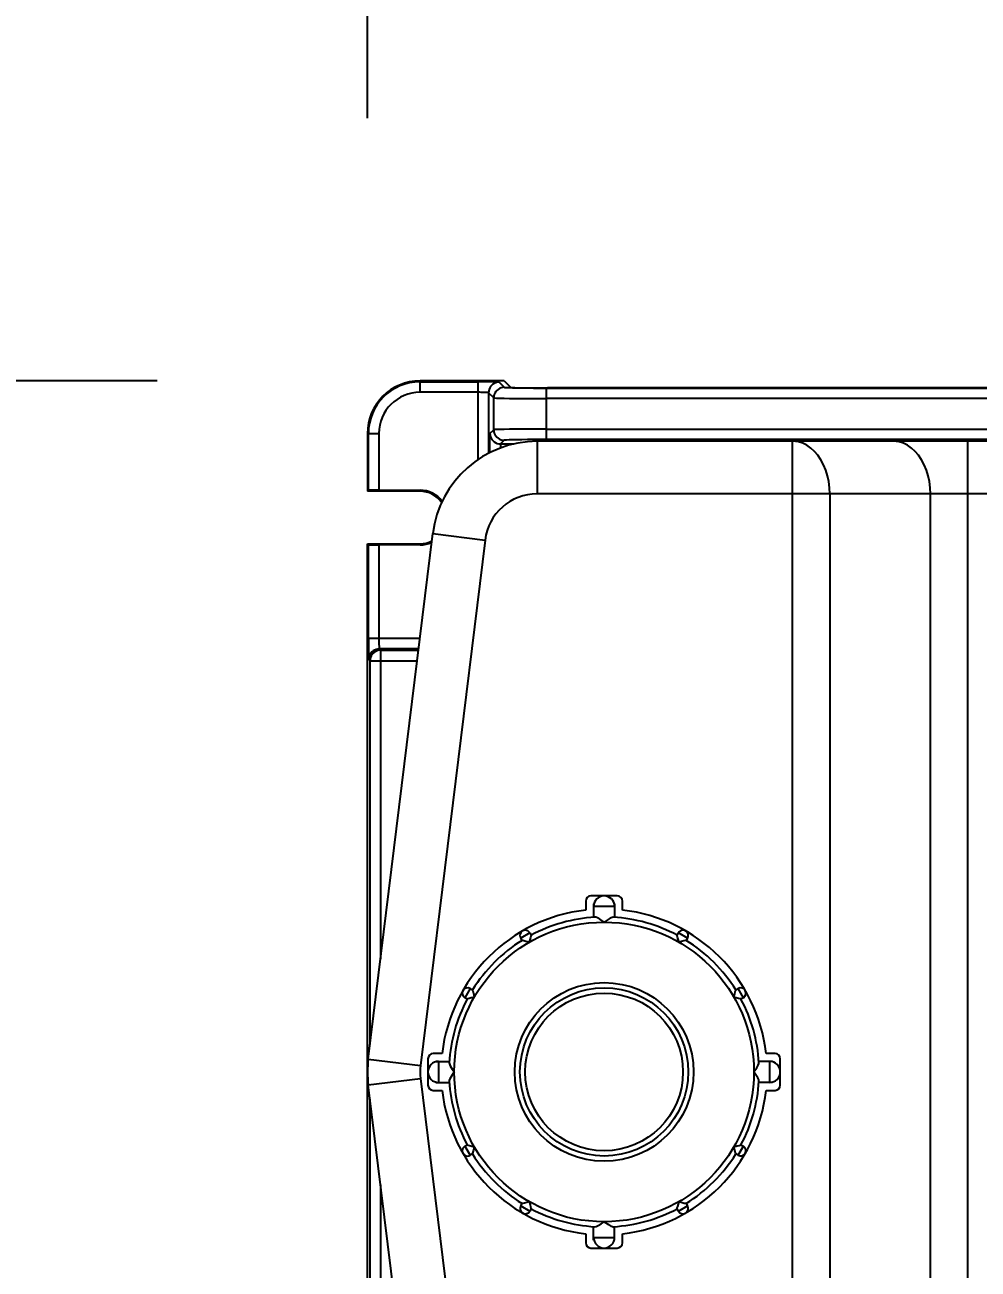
# Model space of a CAD drawing. Extents: x -9877 to -4419, y 2249 to 6216.
# Drawn here: x -6715.5 to -6534.2, y 4199.6 to 4436.4 of the extents above; entities that cross this region are included whole.
import ezdxf
from ezdxf.enums import TextEntityAlignment as Align

# ---------------------------------------------------------------- set-up
doc = ezdxf.new("R2010")
doc.units = 0
doc.layers.get('0').update_dxf_attribs({"linetype": 'CONTINUOUS'})
doc.layers.get('DEFPOINTS').update_dxf_attribs({"linetype": 'CONTINUOUS'})
doc.layers.add('LY_1', color=7, linetype='CONTINUOUS')
doc.styles.add('MX_DIMTXSTY_2', font='txt.shx', dxfattribs={"width": 1.05, "bigfont": 'extfont.shx'})
doc.styles.add('MX_NOTE_STANDARD', font='txt.shx', dxfattribs={"bigfont": 'extfont.shx'})
doc.dimstyles.new('MXDIMSTYLE', dxfattribs={"dimscale": 50, "dimtxt": 4, "dimasz": 2.5, "dimexe": 1.8, "dimexo": 1, "dimgap": 1, "dimtad": 1, "dimblk1": 'OPEN30', "dimblk2": 'OPEN30', "dimsah": 1, "dimcen": 2.5, "dimazin": 3, "dimtfac": 1, "dimtmove": 0, "dimatfit": 3})

# ---------------------------------------------------------------- blocks, each defined once
blk = doc.blocks.new('_OPEN30')
at = {"color": 0, "linetype": 'BYBLOCK'}
for p, q in [((-1, 0.267949), (0, 0)), ((0, 0), (-1, -0.267949)), ((0, 0), (-1, 0))]:
    blk.add_line(p, q, dxfattribs=at)
blk = doc.blocks.new('*D4')
at = {"color": 110, "linetype": 'CONTINUOUS'}
for p, q in [((-6690.324034, 4368.620295), (-7024.3305, 4368.620295)), ((-6980.622312, 4034.620295), (-6980.622312, 4368.620295)), ((-6690.324034, 4034.620295), (-7024.3305, 4034.620295))]:
    blk.add_line(p, q, dxfattribs=at)
at = {"layer": 'DEFPOINTS', "color": 0, "linetype": 'CONTINUOUS'}
for p in [(-6980.622312, 4368.620295), (-6640.324034, 4368.620295), (-6640.324034, 4034.620295)]:
    blk.add_point(p, dxfattribs=at)
at = {"color": 110, "linetype": 'CONTINUOUS', "xscale": 83.100003, "yscale": 83.100003, "zscale": 83.100003}
for p, rotation in [((-6980.622312, 4368.620295), 90), ((-6980.622312, 4034.620295), 270)]:
    blk.add_blockref('_OPEN30', p, dxfattribs=dict(at, rotation=rotation))
at = {"color": 110, "linetype": 'CONTINUOUS', "style": 'MX_NOTE_STANDARD'}
blk.add_text('335', height=100, rotation=90, dxfattribs=at).set_placement((-7080.622312, 4068.286962), align=Align.MIDDLE_LEFT)
blk = doc.blocks.new('*D5')
at = {"color": 110, "linetype": 'CONTINUOUS'}
for p, q in [((-6650.324021, 4418.620292), (-6650.324021, 4726.214634)), ((-6300.324021, 4408.620292), (-6300.324021, 4726.214634)), ((-6650.324021, 4688.109397), (-6300.324021, 4688.109397))]:
    blk.add_line(p, q, dxfattribs=at)
at = {"layer": 'DEFPOINTS', "color": 0, "linetype": 'CONTINUOUS'}
for p in [(-6300.324021, 4688.109397), (-6650.324021, 4368.620292), (-6300.324021, 4358.620292)]:
    blk.add_point(p, dxfattribs=at)
at = {"color": 110, "linetype": 'CONTINUOUS', "xscale": 83.100003, "yscale": 83.100003, "zscale": 83.100003, "rotation": 180}
blk.add_blockref('_OPEN30', (-6650.324021, 4688.109397), dxfattribs=at)
at = {"color": 110, "linetype": 'CONTINUOUS', "xscale": 83.100003, "yscale": 83.100003, "zscale": 83.100003}
blk.add_blockref('_OPEN30', (-6300.324021, 4688.109397), dxfattribs=at)
at = {"color": 110, "linetype": 'CONTINUOUS', "style": 'MX_DIMTXSTY_2', "width": 1.008403}
blk.add_text('350', height=100, dxfattribs=at).set_placement((-6608.517298, 4788.109397), align=Align.MIDDLE_LEFT)

msp = doc.modelspace()

# ---------------------------------------------------------------- linework, layer by layer
at = {"layer": 'LY_1', "color": 110, "linetype": 'CONTINUOUS'}
for p, q in [((-6624.324021, 4368.620295), (-6640.324021, 4368.620295)), ((-6640.324021, 4366.44544), (-6640.324021, 4368.620295)), ((-6640.324021, 4368.445136), (-6629.289415, 4368.445136)), ((-6629.289415, 4353.660423), (-6629.289415, 4368.445136)), ((-6625.290024, 4368.376534), (-6624.308885, 4367.395395)), ((-6624.324021, 4368.620295), (-6623.100034, 4367.396309)), ((-6629.289415, 4366.44544), (-6640.324021, 4366.44544)), ((-6626.30858, 4365.395699), (-6627.28972, 4366.376838)), ((-6627.28972, 4366.376838), (-6627.28972, 4354.855729)), ((-6616.310104, 4367.258191), (-6334.337938, 4367.258191)), ((-6616.310104, 4357.458748), (-6616.310104, 4367.258191)), ((-6334.546941, 4367.276255), (-6616.1011, 4367.276255)), ((-6626.30858, 4359.32124), (-6626.30858, 4365.395699)), ((-6334.337938, 4365.258496), (-6616.310104, 4365.258496)), ((-6627.04413, 4358.58569), (-6626.30858, 4359.32124)), ((-6616.310104, 4359.458443), (-6334.337938, 4359.458443)), ((-6650.324021, 4358.620295), (-6648.149165, 4358.620295)), ((-6650.324021, 4358.620295), (-6650.324021, 4347.620295)), ((-6650.148861, 4347.795455), (-6650.148861, 4358.620295)), ((-6648.149165, 4358.620295), (-6648.149165, 4347.829756)), ((-6627.04413, 4354.981589), (-6627.04413, 4358.58569)), ((-6625.044435, 4356.62059), (-6625.044435, 4355.855711)), ((-6624.308885, 4357.321544), (-6625.010134, 4356.620295)), ((-6625.010134, 4356.620295), (-6622.489662, 4356.620295)), ((-6332.602477, 4357.120295), (-6618.045565, 4357.120295)), ((-6618.045565, 4357.120295), (-6618.045565, 4347.120295)), ((-6334.337938, 4357.458748), (-6616.310104, 4357.458748)), ((-6569.466156, 4130.120295), (-6569.466156, 4357.120295)), ((-6568.496041, 4357.120295), (-6568.324021, 4357.292315)), ((-6567.824021, 4357.321261), (-6567.824021, 4357.120295)), ((-6562.824021, 4357.120295), (-6562.824021, 4357.321261)), ((-6562.324021, 4357.292315), (-6562.152001, 4357.120295)), ((-6536.181885, 4130.120295), (-6536.181885, 4357.120295)), ((-6650.324021, 4347.620295), (-6650.148861, 4347.795455)), ((-6640.324021, 4347.620295), (-6650.324021, 4347.620295)), ((-6648.149165, 4347.829756), (-6640.324021, 4347.829756)), ((-6640.324021, 4347.829756), (-6640.324021, 4347.620295)), ((-6332.602477, 4347.120295), (-6618.045565, 4347.120295)), ((-6562.395088, 4347.120295), (-6562.395088, 4140.120295)), ((-6543.252953, 4140.120295), (-6543.252953, 4347.120295)), ((-6650.324021, 4072.620295), (-6650.324021, 4337.620295)), ((-6650.324021, 4337.620295), (-6650.148861, 4337.445136)), ((-6650.324021, 4337.620295), (-6640.324021, 4337.620295)), ((-6650.174944, 4239.557682), (-6637.896488, 4339.557682)), ((-6640.324021, 4337.620295), (-6640.324021, 4337.410835)), ((-6627.971026, 4338.338989), (-6640.249482, 4238.338989)), ((-6637.896488, 4339.557682), (-6627.971026, 4338.338989)), ((-6650.148861, 4319.61999), (-6650.148861, 4337.445136)), ((-6648.149165, 4337.410835), (-6648.149165, 4319.61999)), ((-6640.324021, 4337.410835), (-6648.149165, 4337.410835)), ((-6640.344528, 4319.61999), (-6650.148861, 4319.61999)), ((-6648.080564, 4317.620294), (-6647.834974, 4317.374705)), ((-6640.59006, 4317.620294), (-6648.080564, 4317.620294)), ((-6647.834974, 4317.374705), (-6647.834974, 4258.615205)), ((-6647.834974, 4317.374705), (-6640.620215, 4317.374705)), ((-6649.83467, 4315.37501), (-6650.080259, 4315.620599)), ((-6649.83467, 4242.328993), (-6649.83467, 4315.37501)), ((-6649.83467, 4315.37501), (-6640.865746, 4315.37501)), ((-6608.824021, 4269.620295), (-6608.824021, 4267.922081)), ((-6602.824021, 4270.620295), (-6607.824021, 4270.620295)), ((-6607.260512, 4269.120295), (-6607.324021, 4269.120295)), ((-6607.324021, 4269.120295), (-6607.32401, 4266.552413)), ((-6603.324021, 4269.120295), (-6603.387529, 4269.120295)), ((-6603.324021, 4269.120295), (-6603.324021, 4266.552421)), ((-6601.824021, 4267.922081), (-6601.824021, 4269.620295)), ((-6603.324021, 4268.620295), (-6607.324021, 4268.620295)), ((-6607.324019, 4268.620288), (-6607.32401, 4266.552421)), ((-6619.457995, 4263.601058), (-6621.190046, 4262.601058)), ((-6620.931569, 4262.153362), (-6621.190046, 4262.601058)), ((-6619.457995, 4263.601058), (-6619.199518, 4263.153362)), ((-6591.448523, 4263.153362), (-6591.190046, 4263.601058)), ((-6589.457995, 4262.601058), (-6591.190046, 4263.601058)), ((-6589.457995, 4262.601058), (-6589.716472, 4262.153362)), ((-6630.804783, 4252.986321), (-6631.804783, 4251.25427)), ((-6630.804783, 4252.986321), (-6630.357087, 4252.727844)), ((-6580.290954, 4252.727844), (-6579.843258, 4252.986321)), ((-6578.843258, 4251.25427), (-6579.843258, 4252.986321)), ((-6631.357087, 4250.995793), (-6631.804783, 4251.25427)), ((-6578.843258, 4251.25427), (-6579.290954, 4250.995793)), ((-6636.125806, 4240.620295), (-6637.824021, 4240.620295)), ((-6572.824021, 4240.620295), (-6574.522235, 4240.620295)), ((-6650.174944, 4239.557682), (-6640.249482, 4238.338989)), ((-6638.824021, 4239.620295), (-6638.824021, 4234.620295)), ((-6637.324021, 4239.120295), (-6634.756146, 4239.120295)), ((-6637.324021, 4239.120295), (-6637.324021, 4239.056787)), ((-6636.824021, 4239.120295), (-6636.824021, 4235.120295)), ((-6573.324021, 4239.120295), (-6575.891903, 4239.120285)), ((-6573.824028, 4239.120294), (-6575.891895, 4239.120285)), ((-6573.824021, 4235.120295), (-6573.824021, 4239.120295)), ((-6573.324021, 4239.056787), (-6573.324021, 4239.120295)), ((-6571.824021, 4234.620295), (-6571.824021, 4239.620295)), ((-6650.174944, 4234.682909), (-6640.249482, 4235.901602)), ((-6640.249482, 4235.901602), (-6629.567225, 4148.901602)), ((-6639.492687, 4147.682909), (-6650.174944, 4234.682909)), ((-6637.824021, 4233.620295), (-6636.125806, 4233.620295)), ((-6637.324021, 4235.183804), (-6637.324021, 4235.120295)), ((-6637.324021, 4235.120295), (-6634.756138, 4235.120306)), ((-6636.824013, 4235.120297), (-6634.756146, 4235.120306)), ((-6573.324021, 4235.120295), (-6575.891895, 4235.120295)), ((-6574.522235, 4233.620295), (-6572.824021, 4233.620295)), ((-6573.324021, 4235.120295), (-6573.324021, 4235.183804)), ((-6649.83467, 4126.900186), (-6649.83467, 4231.911598)), ((-6631.804783, 4222.986321), (-6631.357087, 4223.244798)), ((-6631.804783, 4222.986321), (-6630.804783, 4221.25427)), ((-6630.357087, 4221.512747), (-6630.804783, 4221.25427)), ((-6579.843258, 4221.25427), (-6580.290954, 4221.512747)), ((-6579.843258, 4221.25427), (-6578.843258, 4222.986321)), ((-6579.290954, 4223.244798), (-6578.843258, 4222.986321)), ((-6647.834974, 4215.625386), (-6647.834974, 4126.934487)), ((-6621.190046, 4211.639533), (-6620.931569, 4212.087229)), ((-6589.716472, 4212.087229), (-6589.457995, 4211.639533)), ((-6621.190046, 4211.639533), (-6619.457995, 4210.639533)), ((-6619.199518, 4211.087229), (-6619.457995, 4210.639533)), ((-6591.190046, 4210.639533), (-6591.448523, 4211.087229)), ((-6591.190046, 4210.639533), (-6589.457995, 4211.639533)), ((-6607.324021, 4205.120295), (-6607.324021, 4207.68817)), ((-6603.324021, 4205.120295), (-6603.324031, 4207.688178)), ((-6603.324023, 4205.620303), (-6603.324031, 4207.68817)), ((-6608.824021, 4206.31851), (-6608.824021, 4204.620295)), ((-6607.324021, 4205.620295), (-6603.324021, 4205.620295)), ((-6607.324021, 4205.120295), (-6607.260512, 4205.120295)), ((-6603.387529, 4205.120295), (-6603.324021, 4205.120295)), ((-6601.824021, 4204.620295), (-6601.824021, 4206.31851)), ((-6607.824021, 4203.620295), (-6602.824021, 4203.620295))]:
    msp.add_line(p, q, dxfattribs=at)
for points in [[(-6625.290024, 4368.376534), (-6625.348978, 4368.387319), (-6625.502818, 4368.397816), (-6625.747841, 4368.407771), (-6626.078145, 4368.416944), (-6626.485778, 4368.425115), (-6626.960923, 4368.432086), (-6627.492139, 4368.437691), (-6628.066634, 4368.441793), (-6628.670574, 4368.444295), (-6629.289415, 4368.445136)], [(-6625.290024, 4368.376534), (-6625.602785, 4368.351829), (-6625.907848, 4368.278511), (-6626.197704, 4368.158387), (-6626.465219, 4367.994411), (-6626.703807, 4367.790621), (-6626.907597, 4367.552033), (-6627.071572, 4367.284518), (-6627.191697, 4366.994662), (-6627.265014, 4366.6896), (-6627.28972, 4366.376838)], [(-6627.28972, 4366.376838), (-6627.319196, 4366.387624), (-6627.396117, 4366.398121), (-6627.518628, 4366.408075), (-6627.68378, 4366.417248), (-6627.887597, 4366.425419), (-6628.125169, 4366.432391), (-6628.390777, 4366.437995), (-6628.678025, 4366.442098), (-6628.979994, 4366.4446), (-6629.289415, 4366.44544)], [(-6624.308885, 4367.395395), (-6624.621646, 4367.370689), (-6624.926709, 4367.297372), (-6625.216565, 4367.177247), (-6625.48408, 4367.013272), (-6625.722668, 4366.809482), (-6625.926458, 4366.570894), (-6626.090433, 4366.303379), (-6626.210558, 4366.013523), (-6626.283875, 4365.70846), (-6626.30858, 4365.395699), (-6626.30858, 4365.395699)], [(-6624.308885, 4367.395395), (-6624.190978, 4367.373823), (-6623.883298, 4367.35283), (-6623.393253, 4367.332921), (-6622.732643, 4367.314575), (-6621.917378, 4367.298233), (-6620.967087, 4367.28429), (-6619.904656, 4367.273081), (-6618.755666, 4367.264876), (-6617.547787, 4367.259872), (-6616.310104, 4367.258191)], [(-6623.100034, 4367.396309), (-6622.996865, 4367.377434), (-6622.727645, 4367.359065), (-6622.298855, 4367.341644), (-6621.720822, 4367.325591), (-6621.007465, 4367.311292), (-6620.175961, 4367.299092), (-6619.246333, 4367.289284), (-6618.240967, 4367.282105), (-6617.184072, 4367.277727), (-6616.1011, 4367.276255)], [(-6626.30858, 4365.395699), (-6626.161197, 4365.374128), (-6625.776596, 4365.353135), (-6625.16404, 4365.333225), (-6624.338278, 4365.314879), (-6623.319196, 4365.298538), (-6622.131333, 4365.284594), (-6620.803294, 4365.273385), (-6619.367057, 4365.26518), (-6617.857207, 4365.260177), (-6616.310104, 4365.258496)], [(-6616.310104, 4359.458443), (-6617.857207, 4359.456762), (-6619.367057, 4359.451759), (-6620.803294, 4359.443554), (-6622.131333, 4359.432345), (-6623.319196, 4359.418401), (-6624.338278, 4359.40206), (-6625.16404, 4359.383714), (-6625.776596, 4359.363804), (-6626.161197, 4359.342811), (-6626.30858, 4359.32124)], [(-6626.30858, 4359.32124), (-6626.283875, 4359.008479), (-6626.210558, 4358.703416), (-6626.090433, 4358.41356), (-6625.926458, 4358.146045), (-6625.722668, 4357.907457), (-6625.48408, 4357.703667), (-6625.216565, 4357.539692), (-6624.926709, 4357.419567), (-6624.621646, 4357.34625), (-6624.308885, 4357.321544)], [(-6627.04413, 4358.58569), (-6627.014654, 4358.281622), (-6626.937733, 4357.984877), (-6626.815222, 4357.702599), (-6626.65007, 4357.441586), (-6626.446253, 4357.208123), (-6626.208681, 4357.007833), (-6625.943073, 4356.845538), (-6625.655826, 4356.725146), (-6625.353856, 4356.649556), (-6625.044435, 4356.62059), (-6625.044435, 4356.62059)], [(-6625.044435, 4356.62059), (-6625.027285, 4356.620369), (-6625.010134, 4356.620295)], [(-6616.310104, 4357.458748), (-6617.547787, 4357.457067), (-6618.755666, 4357.452063), (-6619.904656, 4357.443858), (-6620.967087, 4357.432649), (-6621.917378, 4357.418706), (-6622.732643, 4357.402364), (-6623.393253, 4357.384018), (-6623.883298, 4357.364109), (-6624.190978, 4357.343116), (-6624.308885, 4357.321544)], [(-6562.395088, 4347.120295), (-6562.444102, 4348.295669), (-6562.590463, 4349.454749), (-6562.832142, 4350.581466), (-6563.165789, 4351.6602), (-6563.586778, 4352.675998), (-6564.089274, 4353.614776), (-6564.66631, 4354.463521), (-6565.309887, 4355.210465), (-6566.011082, 4355.845256), (-6566.760176, 4356.359091), (-6567.546782, 4356.744848), (-6568.359998, 4356.997179), (-6568.911367, 4357.089469), (-6569.466156, 4357.120295)], [(-6562.324021, 4357.292315), (-6562.354556, 4357.299768), (-6562.445542, 4357.307068), (-6562.595125, 4357.314069), (-6562.80026, 4357.320626), (-6563.056772, 4357.326607), (-6563.359438, 4357.33189), (-6563.702098, 4357.336368), (-6564.077776, 4357.339949), (-6564.478823, 4357.34256), (-6564.897076, 4357.344148), (-6565.324021, 4357.344681), (-6565.750965, 4357.344148), (-6566.169218, 4357.34256), (-6566.570266, 4357.339949), (-6566.945943, 4357.336368), (-6567.288603, 4357.33189), (-6567.591269, 4357.326607), (-6567.847781, 4357.320626), (-6568.052917, 4357.314069), (-6568.2025, 4357.307068), (-6568.293485, 4357.299768), (-6568.324021, 4357.292315)], [(-6543.252953, 4347.120295), (-6543.301966, 4348.295669), (-6543.448327, 4349.454749), (-6543.690006, 4350.581466), (-6544.023653, 4351.6602), (-6544.444643, 4352.675998), (-6544.947138, 4353.614776), (-6545.524174, 4354.463521), (-6546.167751, 4355.210465), (-6546.868947, 4355.845256), (-6547.61804, 4356.359091), (-6548.404647, 4356.744848), (-6549.217862, 4356.997179), (-6549.769231, 4357.089469), (-6550.324021, 4357.120295)], [(-6648.149165, 4347.829756), (-6648.458586, 4347.829336), (-6648.760556, 4347.828085), (-6649.047803, 4347.826034), (-6649.313411, 4347.823232), (-6649.550984, 4347.819746), (-6649.7548, 4347.81566), (-6649.919953, 4347.811074), (-6650.042464, 4347.806096), (-6650.119384, 4347.800848), (-6650.148861, 4347.795455)], [(-6650.148861, 4337.445136), (-6650.119384, 4337.439743), (-6650.042464, 4337.434494), (-6649.919953, 4337.429517), (-6649.7548, 4337.424931), (-6649.550984, 4337.420845), (-6649.313411, 4337.417359), (-6649.047803, 4337.414557), (-6648.760556, 4337.412506), (-6648.458586, 4337.411255), (-6648.149165, 4337.410835)], [(-6650.148861, 4319.61999), (-6650.14802, 4319.001148), (-6650.145518, 4318.397209), (-6650.141416, 4317.822714), (-6650.135811, 4317.291498), (-6650.12884, 4316.816353), (-6650.120669, 4316.40872), (-6650.111496, 4316.078415), (-6650.101541, 4315.833393), (-6650.091045, 4315.679552), (-6650.080259, 4315.620599)], [(-6648.149165, 4319.61999), (-6648.148325, 4319.310569), (-6648.145823, 4319.008599), (-6648.14172, 4318.721352), (-6648.136116, 4318.455744), (-6648.129144, 4318.218171), (-6648.120974, 4318.014355), (-6648.1118, 4317.849203), (-6648.101846, 4317.726691), (-6648.091349, 4317.649771), (-6648.080564, 4317.620294), (-6648.080564, 4317.620294)], [(-6648.080564, 4317.620294), (-6648.393325, 4317.595589), (-6648.698388, 4317.522272), (-6648.988243, 4317.402147), (-6649.255758, 4317.238172), (-6649.494346, 4317.034382), (-6649.698136, 4316.795793), (-6649.862112, 4316.528279), (-6649.982236, 4316.238423), (-6650.055554, 4315.93336), (-6650.080259, 4315.620599)], [(-6647.834974, 4317.374705), (-6648.147735, 4317.35), (-6648.452798, 4317.276682), (-6648.742654, 4317.156558), (-6649.010169, 4316.992582), (-6649.248757, 4316.788792), (-6649.452547, 4316.550204), (-6649.616522, 4316.282689), (-6649.736647, 4315.992834), (-6649.809964, 4315.687771), (-6649.83467, 4315.37501)], [(-6605.324021, 4265.620295), (-6606.128694, 4266.165448), (-6606.610528, 4266.439263), (-6606.927488, 4266.557388), (-6607.056071, 4266.569404)], [(-6603.59197, 4266.569404), (-6603.803182, 4266.535301), (-6604.181262, 4266.365207), (-6604.770776, 4266.002288), (-6605.324021, 4265.620295)], [(-6619.574021, 4261.802019), (-6620.193016, 4261.965268), (-6620.573834, 4262.063148), (-6620.797921, 4262.119853), (-6620.907428, 4262.147327), (-6620.931569, 4262.153362)], [(-6619.199518, 4263.153362), (-6619.213062, 4263.105989), (-6619.249637, 4262.977531), (-6619.325023, 4262.710283), (-6619.450627, 4262.257232), (-6619.574021, 4261.802019)], [(-6591.074021, 4261.802019), (-6591.242141, 4262.41971), (-6591.347783, 4262.798448), (-6591.410718, 4263.020865), (-6591.441679, 4263.129437), (-6591.448523, 4263.153362)], [(-6589.716472, 4262.153362), (-6589.76427, 4262.141405), (-6589.893806, 4262.10885), (-6590.162943, 4262.040512), (-6590.618098, 4261.922764), (-6591.074021, 4261.802019)], [(-6630.357087, 4252.727844), (-6630.34513, 4252.680046), (-6630.312575, 4252.55051), (-6630.244237, 4252.281373), (-6630.126489, 4251.826218), (-6630.005745, 4251.370295)], [(-6580.642297, 4251.370295), (-6580.479048, 4251.989291), (-6580.381168, 4252.370109), (-6580.324463, 4252.594196), (-6580.29699, 4252.703702), (-6580.290954, 4252.727844)], [(-6630.005745, 4251.370295), (-6630.623435, 4251.202175), (-6631.002173, 4251.096533), (-6631.22459, 4251.033598), (-6631.333162, 4251.002637), (-6631.357087, 4250.995793)], [(-6579.290954, 4250.995793), (-6579.338327, 4251.009336), (-6579.466786, 4251.045911), (-6579.734034, 4251.121297), (-6580.187084, 4251.246901), (-6580.642297, 4251.370295)], [(-6634.773129, 4238.852346), (-6634.739026, 4238.641134), (-6634.568932, 4238.263054), (-6634.206014, 4237.67354), (-6633.824021, 4237.120295)], [(-6576.824021, 4237.120295), (-6576.278868, 4237.924969), (-6576.005053, 4238.406803), (-6575.886929, 4238.723762), (-6575.874912, 4238.852346)], [(-6633.824021, 4237.120295), (-6634.369174, 4236.315622), (-6634.642988, 4235.833788), (-6634.761113, 4235.516828), (-6634.773129, 4235.388245)], [(-6575.874912, 4235.388245), (-6575.909015, 4235.599457), (-6576.079109, 4235.977537), (-6576.442028, 4236.567051), (-6576.824021, 4237.120295)], [(-6631.357087, 4223.244798), (-6631.309714, 4223.231254), (-6631.181256, 4223.19468), (-6630.914008, 4223.119294), (-6630.460958, 4222.99369), (-6630.005745, 4222.870295)], [(-6630.005745, 4222.870295), (-6630.168993, 4222.2513), (-6630.266874, 4221.870482), (-6630.323579, 4221.646395), (-6630.351052, 4221.536889), (-6630.357087, 4221.512747)], [(-6580.642297, 4222.870295), (-6580.024606, 4223.038416), (-6579.645868, 4223.144058), (-6579.423451, 4223.206993), (-6579.314879, 4223.237954), (-6579.290954, 4223.244798)], [(-6580.290954, 4221.512747), (-6580.302911, 4221.560545), (-6580.335466, 4221.690081), (-6580.403804, 4221.959218), (-6580.521553, 4222.414372), (-6580.642297, 4222.870295)], [(-6620.931569, 4212.087229), (-6620.883771, 4212.099186), (-6620.754235, 4212.131741), (-6620.485099, 4212.200079), (-6620.029944, 4212.317827), (-6619.574021, 4212.438571)], [(-6619.574021, 4212.438571), (-6619.4059, 4211.820881), (-6619.300258, 4211.442143), (-6619.237323, 4211.219726), (-6619.206362, 4211.111154), (-6619.199518, 4211.087229)], [(-6591.448523, 4211.087229), (-6591.43498, 4211.134602), (-6591.398405, 4211.26306), (-6591.323019, 4211.530308), (-6591.197415, 4211.983359), (-6591.074021, 4212.438571)], [(-6591.074021, 4212.438571), (-6590.455025, 4212.275323), (-6590.074207, 4212.177443), (-6589.85012, 4212.120737), (-6589.740614, 4212.093264), (-6589.716472, 4212.087229)], [(-6607.056071, 4207.671187), (-6606.844859, 4207.70529), (-6606.466779, 4207.875384), (-6605.877265, 4208.238303), (-6605.324021, 4208.620295)], [(-6605.324021, 4208.620295), (-6604.519347, 4208.075143), (-6604.037514, 4207.801328), (-6603.720554, 4207.683203), (-6603.59197, 4207.671187)]]:
    msp.add_lwpolyline(points, dxfattribs=at)
for radius in [28.5, 17, 16, 15]:
    msp.add_circle((-6605.324021, 4237.120295), radius, dxfattribs=at)
for centre, radius, start, end in [((-6640.324021, 4358.620295), 10, 90, 180), ((-6640.324021, 4358.620295), 9.82484, 90, 180), ((-6640.324021, 4358.620295), 7.825145, 90, 180), ((-6618.045565, 4337.120295), 20, 90, 173), ((-6640.324021, 4342.620295), 5.209461, 36.121012, 90), ((-6640.324021, 4342.620295), 5, 34.790195, 90), ((-6618.045565, 4337.120295), 10, 90, 173), ((-6640.324021, 4342.620295), 5, 270, 296.816538), ((-6640.324021, 4342.620295), 5.209461, 270, 295.286854), ((-6607.824021, 4269.620295), 1, 90, 180), ((-6605.324021, 4268.620295), 2, 0, 180), ((-6602.824021, 4269.620295), 1, 0, 90), ((-6605.324021, 4237.120295), 31, 96.482701, 173.517299), ((-6605.324021, 4237.120295), 29.5, 93.365977, 118.057398), ((-6605.324021, 4237.120295), 29.5, 61.942602, 86.634023), ((-6605.324021, 4237.120295), 31, 6.482701, 83.517299), ((-6620.324021, 4263.101058), 1, 30, 210), ((-6590.324021, 4263.101058), 1, 330, 150), ((-6605.324021, 4237.120295), 29.5, 121.942602, 148.057398), ((-6605.324021, 4237.120295), 29.5, 31.942602, 58.057398), ((-6631.304783, 4252.120295), 1, 60, 240), ((-6579.343258, 4252.120295), 1, 300, 120), ((-6605.324021, 4237.120295), 29.5, 151.942602, 176.634023), ((-6605.324021, 4237.120295), 29.5, 3.365977, 28.057398), ((-6637.824021, 4239.620295), 1, 90, 180), ((-6572.824021, 4239.620295), 1, 0, 90), ((-6630.324021, 4237.120295), 20, 173, 187), ((-6630.324021, 4237.120295), 10, 173, 187), ((-6636.824021, 4237.120295), 2, 90, 270), ((-6573.824021, 4237.120295), 2, 270, 90), ((-6637.824021, 4234.620295), 1, 180, 270), ((-6605.324021, 4237.120295), 31, 186.482701, 263.517299), ((-6605.324021, 4237.120295), 29.5, 183.365977, 208.057398), ((-6605.324021, 4237.120295), 31, 276.482701, 353.517299), ((-6605.324021, 4237.120295), 29.5, 331.942602, 356.634023), ((-6572.824021, 4234.620295), 1, 270, 0), ((-6631.304783, 4222.120295), 1, 120, 300), ((-6605.324021, 4237.120295), 29.5, 211.942602, 238.057398), ((-6605.324021, 4237.120295), 29.5, 301.942602, 328.057398), ((-6579.343258, 4222.120295), 1, 240, 60), ((-6620.324021, 4211.139533), 1, 150, 330), ((-6605.324021, 4237.120295), 29.5, 241.942602, 266.634023), ((-6605.324021, 4237.120295), 29.5, 273.365977, 298.057398), ((-6590.324021, 4211.139533), 1, 210, 30), ((-6605.324021, 4205.620295), 2, 180, 0), ((-6607.824021, 4204.620295), 1, 180, 270), ((-6602.824021, 4204.620295), 1, 270, 0)]:
    msp.add_arc(centre, radius, start, end, dxfattribs=at)

# ---------------------------------------------------------------- dimensions: what is measured, and where the dimension line sits
dim = msp.add_linear_dim(base=(-6300.324021, 4688.109397), p1=(-6650.324021, 4368.620292), p2=(-6300.324021, 4358.620292), dimstyle='MXDIMSTYLE', override={"dimtxt": 2, "dimasz": 1.662, "dimexe": 0.762105, "dimdec": 3, "dimtzin": 8}, dxfattribs=at)
dim.commit()
dim.dimension.update_dxf_attribs({"geometry": '*D5', "text_midpoint": (-6475.324021, 4688.109397), "dimtype": 128})
dim = msp.add_linear_dim(base=(-6980.622312, 4368.620295), p1=(-6640.324034, 4034.620295), p2=(-6640.324034, 4368.620295), angle=90, text='335', dimstyle='MXDIMSTYLE', override={"dimtxt": 2, "dimasz": 1.662, "dimexe": 0.874164, "dimdec": 3, "dimlfac": 0.02}, dxfattribs=at)
dim.commit()
dim.dimension.update_dxf_attribs({"geometry": '*D4', "text_midpoint": (-6980.622312, 4201.620295), "dimtype": 128})

doc.saveas('drawing.dxf')
